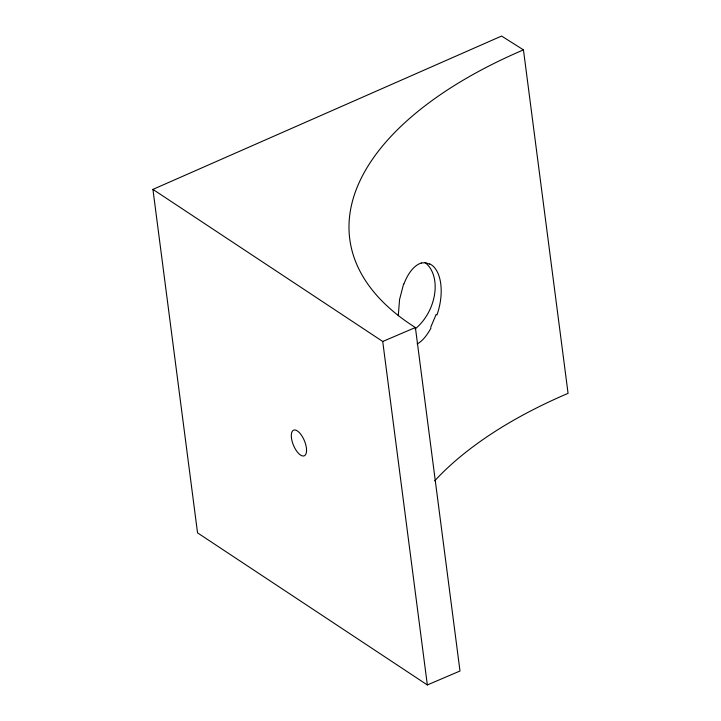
<?xml version="1.0" encoding="UTF-8"?>
<svg xmlns="http://www.w3.org/2000/svg" width="721" height="721" viewBox="0 0 721 721"><rect width="100%" height="100%" fill="white"/><g stroke="black" fill="none" stroke-linecap="round" stroke-linejoin="round"><path stroke-width="1.08" d="M398.28 315.753L399.56 299.53L403.589 283.984M436.151 314.437L430.734 327.172M523.455 49.875A395.631 191.2 -7.4 0 0 415.395 327.532L459.998 671.008L427.337 684.95L197.545 532.864L152.933 189.389L501.591 36.05L523.455 49.875L568.067 393.351A395.631 191.2 -7.4 0 0 434.7 480.826M152.933 189.389L382.725 341.475L415.395 327.532M421.298 262.967L425.561 262.75L429.626 264.165M382.725 341.475L427.337 684.95M425.075 262.561A40.944 28.362 -65.4 0 1 415.053 328.992M429.716 263.859A40.151 21.675 -76.7 0 1 436.935 314.969M403.832 284.29A46.297 23.478 -86 0 1 421.298 263.048M431.014 327.983A46.162 18.872 -76.6 0 1 417.144 343.917M291.5 438.269A13.888 5.921 67.5 0 0 304.127 455.87A13.888 5.921 67.5 0 0 301.18 434.835A13.888 5.921 67.5 0 0 291.5 438.269"/></g></svg>
